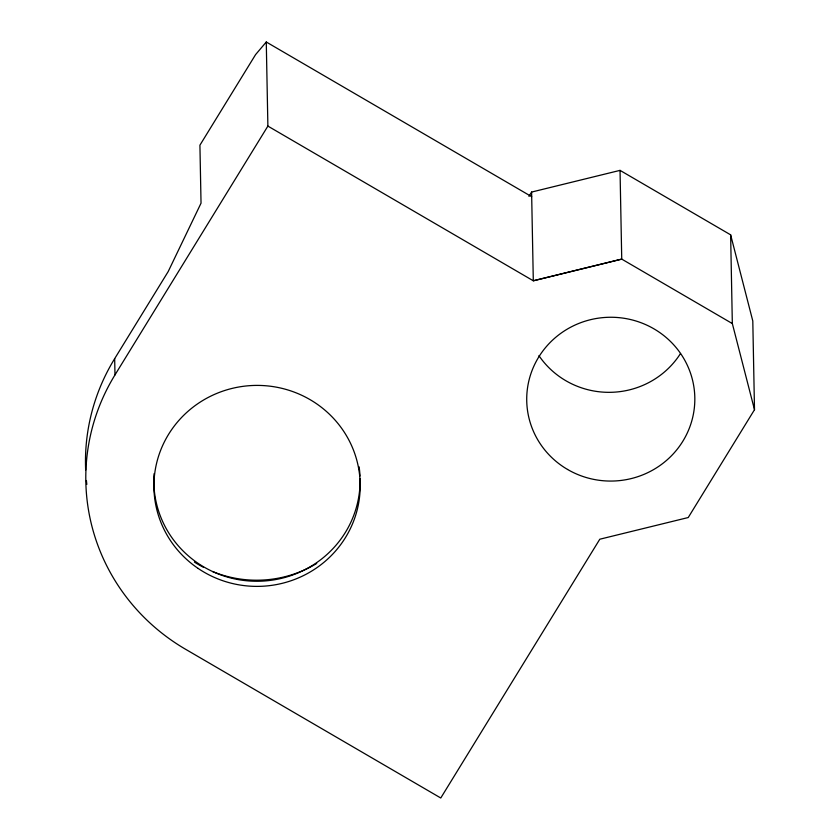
<?xml version="1.0" encoding="UTF-8"?>
<svg xmlns="http://www.w3.org/2000/svg" width="840" height="840" viewBox="0 0 840 840"><rect width="100%" height="100%" fill="white"/><g stroke="black" fill="none" stroke-linecap="round" stroke-linejoin="round"><path stroke-width="1.26" d="M85.659 470.054A205.317 200.056 -1.1 0 1 114.671 358.659L168.178 271.593L201.033 203.175L199.92 145.184L255.581 54.611L266.269 42L531.699 196.697M528.958 196.371L531.605 192.066L620.036 170.373L730.632 234.833L752.798 320.975L754.499 409.71L688.233 517.534L599.802 539.217L440.769 798L185.577 649.268A205.317 200.056 -1.1 0 1 114.986 374.903L267.887 126.095L266.269 42M754.499 409.71L732.333 323.568L621.736 259.109L533.306 280.791L267.887 126.095M730.632 234.833L732.333 323.568M620.036 170.373L621.736 259.109L533.306 280.791L531.605 192.066M114.671 358.659L114.986 374.903M360.077 478.643A103.142 100.495 -1.1 0 1 254.289 581.227A103.142 100.495 -1.1 0 1 154.088 473.666M359.111 466.809A103.142 100.495 -1.1 0 1 359.993 476.007M316.701 563.451A113.453 110.544 -1.1 0 1 212.594 571.536M203.311 567.231A113.453 110.544 -1.1 0 1 194.387 562.075M680.505 353.524A84.063 81.911 -1.1 0 1 538.944 355.667M86.825 484.407A205.317 200.056 -1.1 0 1 86.405 480.501M567.567 469.466A84.063 81.911 -1.1 0 0 694.817 400.407A84.063 81.911 -1.1 0 0 569.929 327.611A84.063 81.911 -1.1 0 0 567.567 469.466M198.125 568.428A103.142 100.495 -1.1 0 0 359.825 494.288A103.142 100.495 -1.1 0 0 213.224 394.968A103.142 100.495 -1.1 0 0 198.125 568.428"/></g></svg>
